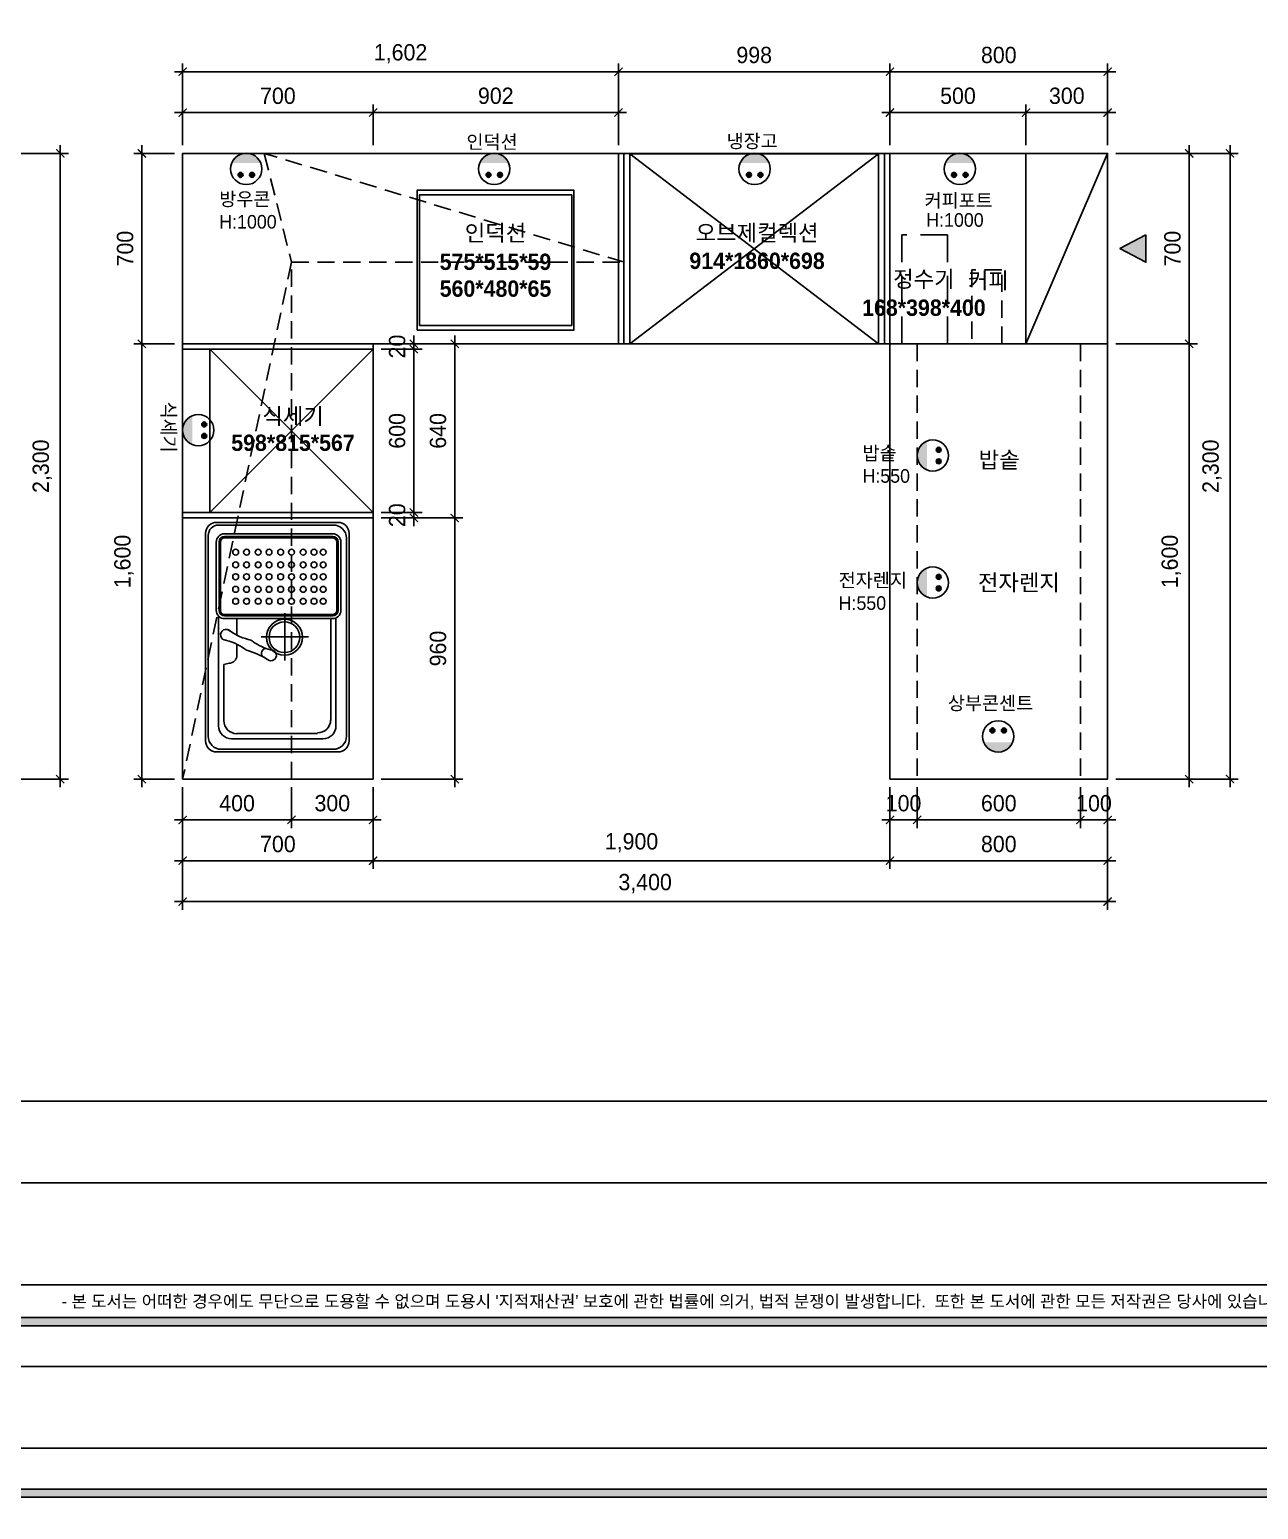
# Model space of a CAD drawing. Header units: millimetres. Extents: x 261942 to 379971, y 117646 to 213875.
# Drawn here: x 344790 to 349307, y 163471 to 168910 of the extents above; entities that cross this region are included whole.
import ezdxf
from ezdxf.enums import TextEntityAlignment as Align

# ---------------------------------------------------------------- set-up
doc = ezdxf.new("R2010")
doc.units = ezdxf.units.MM
doc.header["$LTSCALE"] = 100
doc.header["$PDMODE"] = 3
doc.linetypes.add('DASHEDX2', pattern=[1.5, 1, -0.5])
doc.linetypes.add('HIDDEN', pattern=[9.525, 6.35, -3.175])
doc.layers.get('DEFPOINTS').update_dxf_attribs({"color": 248})
for name, color, linetype in [('0-SHEET', 7, 'Continuous'), ('04_FUR', 6, 'Continuous'), ('06-FUR', 6, 'Continuous'), ('07-DIM', 5, 'Continuous'), ('CO-FURB-DN', 9, 'Continuous'), ('F-SYM', 7, 'Continuous'), ('FORM(YOURNAME)-11', 1, 'Continuous'), ('RC-LIGHT', 7, 'Continuous'), ('설비', 7, 'Continuous')]:
    doc.layers.add(name, color=color, linetype=linetype)
doc.styles.add('HY 울릉도 L', font='')
doc.styles.add('YOURNAME', font='HY울릉도M.TTF')
doc.styles.add('넥슨고딕', font='NEXONLv1GothicBold.ttf')
doc.styles.add('코레일둥고', font='Korail_Round_Gothic_Medium.ttf')
doc.styles.get('HY 울릉도 L').set_extended_font_data('HY울릉도L')
doc.dimstyles.new('30', dxfattribs={"dimscale": 30, "dimtxt": 2, "dimasz": 1, "dimexe": 1, "dimexo": 1, "dimgap": 1, "dimtad": 1, "dimdec": 0, "dimrnd": 0.05, "dimdsep": 46, "dimlunit": 6, "dimtxsty": 'HY 울릉도 L', "dimblk": 'ARCHTICK', "dimcen": 2.5, "dimdle": 1, "dimclrd": 133, "dimclre": 133, "dimclrt": 30, "dimadec": 0, "dimazin": 0, "dimtfac": 1, "dimtdec": 0, "dimtix": 1, "dimtmove": 2, "dimatfit": 3, "dimldrblk": 'ARCHTICK', "dimfxl": 0, "dimlwd": -1, "dimlwe": -1, "dimarcsym": 0})

# ---------------------------------------------------------------- blocks, each defined once
blk = doc.blocks.new('FB-022')
at = {"layer": 'CO-FURB-DN', "color": 251}
for p, q in [((370.5, 513), (-361, 513)), ((-408.5, 465.5), (-408.5, 57)), ((76.4, 475), (-323, 475)), ((-99.8, 456), (-304, 456)), ((-99.8, 456), (-95, 437)), ((67.4, 453.5), (67.4, 59.5)), ((77.4, 453.5), (77.4, 59.5)), ((82.4, 453.5), (82.4, 59.5)), ((346.5, 483.5), (97.4, 483.5)), ((346.5, 473.5), (97.4, 473.5)), ((346.5, 468.5), (97.4, 468.5)), ((361.5, 59.5), (361.5, 453.5)), ((366.5, 59.5), (366.5, 453.5)), ((376.5, 59.5), (376.5, 453.5)), ((408.5, 57), (408.5, 475)), ((-370.5, 427.5), (-370.5, 95)), ((-350.7, 409), (-350.7, 114.5)), ((-66.5, 408.5), (-25.7, 408.5)), ((6.7, 408.5), (67.4, 408.5)), ((1.8, 320.6), (1.8, 148.2)), ((88, 234.4), (-84.4, 234.4)), ((-304, 66.5), (67.4, 66.5)), ((-361, 9.5), (361, 9.5)), ((-323, 47.5), (69.9, 47.5)), ((97.4, 44.5), (346.5, 44.5)), ((97.4, 39.5), (346.5, 39.5)), ((97.4, 29.5), (346.5, 29.5))]:
    blk.add_line(p, q, dxfattribs=at)
at = {"layer": 'CO-FURB-DN'}
blk.add_lwpolyline([(-378, 0), (378, 0, 0.414214), (418, 40), (418, 482.5, 0.414214), (378, 522.5), (-378, 522.5, 0.414214), (-418, 482.5), (-418, 40, 0.414214)], format="xyb", close=True, dxfattribs=at)
at = {"layer": 'CO-FURB-DN', "color": 251}
for centre, radius in [((130.7, 412.8), 10.7), ((130.7, 373.1), 10.7), ((174.1, 412.8), 10.7), ((174.1, 373.1), 10.7), ((220.1, 412.8), 10.7), ((220.1, 373.1), 10.7), ((263.5, 412.8), 10.7), ((263.5, 373.1), 10.7), ((309.5, 412.8), 10.7), ((309.5, 373.1), 10.7), ((130.7, 331), 10.7), ((174.1, 331), 10.7), ((220.1, 331), 10.7), ((263.5, 331), 10.7), ((309.5, 331), 10.7), ((-0.1, 235.3), 65.6), ((-0.1, 235.3), 56.1), ((130.7, 291.3), 10.7), ((174.1, 291.3), 10.7), ((220.1, 291.3), 10.7), ((263.5, 291.3), 10.7), ((309.5, 291.3), 10.7), ((130.7, 249.1), 10.7), ((130.7, 209.4), 10.7), ((174.1, 249.1), 10.7), ((174.1, 209.4), 10.7), ((220.1, 249.1), 10.7), ((220.1, 209.4), 10.7), ((263.5, 249.1), 10.7), ((263.5, 209.4), 10.7), ((309.5, 249.1), 10.7), ((309.5, 209.4), 10.7), ((130.7, 167.2), 10.7), ((174.1, 167.2), 10.7), ((220.1, 167.2), 10.7), ((263.5, 167.2), 10.7), ((309.5, 167.2), 10.7), ((130.7, 127.5), 10.7), ((174.1, 127.5), 10.7), ((220.1, 127.5), 10.7), ((263.5, 127.5), 10.7), ((309.5, 127.5), 10.7), ((130.7, 94), 10.7), ((174.1, 94), 10.7), ((220.1, 94), 10.7), ((263.5, 94), 10.7), ((309.5, 94), 10.7)]:
    blk.add_circle(centre, radius, dxfattribs=at)
for centre, radius, start, end in [((-361, 465.5), 47.5, 90, 180), ((370.5, 475), 38, 0, 90), ((-323, 427.5), 47.5, 90, 180), ((-304, 408.5), 47.5, 90, 180), ((-66.5, 437), 28.5, 180, 270), ((-191.5, 490.3), 185.1, 323.5863, 349.4447), ((8.7, 448.1), 20, 310.6945, 180.7549), ((172.2, 325.1), 185.1, 141.4118, 166.8606), ((97.4, 453.5), 30, 90, 180), ((97.4, 453.5), 20, 90, 180), ((97.4, 453.5), 15, 90, 180), ((346.5, 453.5), 30, 0, 90), ((346.5, 453.5), 20, 0, 90), ((346.5, 453.5), 15, 0, 90), ((-2.3, 350.7), 50, 143.5863, 163.4491), ((66.5, 437), 28.5, 270, 271.7483), ((-309.2, 441.9), 270.1, 325.9944, 343.4491), ((132.7, 239.2), 185.1, 143.6787, 165.202), ((-56.8, 378.5), 50, 323.6787, 346.8606), ((-66.2, 284.6), 20, 161.8768, 5.5388), ((-59.8, 298.7), 20, 16.6147, 121.8543), ((-301.3, 114.5), 47.5, 180, 270), ((-361, 57), 47.5, 180, 270), ((-323, 95), 47.5, 180, 270), ((97.4, 59.5), 30, 180, 270), ((97.4, 59.5), 20, 180, 270), ((97.4, 59.5), 15, 180, 270), ((346.5, 59.5), 30, 270, 0), ((346.5, 59.5), 20, 270, 0), ((346.5, 59.5), 15, 270, 0), ((361, 57), 47.5, 270, 0)]:
    blk.add_arc(centre, radius, start, end, dxfattribs=at)
blk = doc.blocks.new('FORM-PLAN')
at = {"layer": 'FORM(YOURNAME)-11'}
h = blk.add_hatch(color=256, dxfattribs=at)
h.dxf.hatch_style = 1
h.paths.add_polyline_path([(-71444, 55115), (10556, 55115), (10556, 54915), (-71444, 54915)])
h.paths.add_polyline_path([(-71444, -2085), (10556, -2085), (10556, -2285), (-71444, -2285)])
at = {"layer": 'DEFPOINTS', "color": 158}
blk.add_line((1346, -1285), (-71444, -1285), dxfattribs=at)
for points in [[(-71444, -2285), (10556, -2285), (10556, 55115), (-71444, 55115)], [(-69444, 53115), (-64, 53115), (-64, 1215), (-69444, 1215)]]:
    blk.add_lwpolyline(points, close=True, dxfattribs=at)
at = {"layer": 'FORM(YOURNAME)-11', "color": 250}
blk.add_lwpolyline([(-72444, -3285), (11556, -3285), (11556, 56115), (-72444, 56115)], close=True, dxfattribs=at)
at = {"layer": 'FORM(YOURNAME)-11'}
for points in [[(-71444, 55115), (10556, 55115), (10556, 54915), (-71444, 54915)], [(-71444, -2085), (10556, -2085), (10556, -2285), (-71444, -2285)]]:
    blk.add_lwpolyline(points, close=True, dxfattribs=at)
at = {"layer": 'FORM(YOURNAME)-11', "color": 1, "style": 'YOURNAME'}
blk.add_text("- 본 도서는 어떠한 경우에도 무단으로 도용할 수 없으며 도용시 '지적재산권' 보호에 관한 법률에 의거, 법적 분쟁이 발생합니다.  또한 본 도서에 관한 모든 저작권은 당사에 있습니다. -", height=300, dxfattribs=at).set_placement((-32990, -1685), align=Align.MIDDLE_CENTER)
at = {"layer": 'FORM(YOURNAME)-11', "color": 3, "style": 'YOURNAME'}
for tag, height, p in [('1', 450, (9905, 18188)), ('2', 450, (9905, 17544)), ('3', 450, (9905, 16257)), ('4', 450, (9905, 14326)), ('5', 515, (9905, 12009)), ('6', 515, (9905, 9757)), ('7', 515, (9905, 7504)), ('8', 515, (9905, 5252)), ('9', 515, (9905, 2999)), ('10', 515, (5655, 811)), ('11', 515, (9905, 747)), ('12', 515, (5655, -1441)), ('13', 515, (9905, -1441))]:
    blk.add_attdef(tag, text='', height=height, dxfattribs=at).set_placement(p, align=Align.MIDDLE_RIGHT)
blk = doc.blocks.new('*U590')
at = {"layer": 'F-SYM', "xscale": 0.15, "yscale": 0.15, "zscale": 0.15}
blk.add_blockref('FORM-PLAN', (352137.4, 164489.1), dxfattribs=at)
blk = doc.blocks.new('_ArchTick')
at = {"color": 0, "linetype": 'ByBlock', "const_width": 0.15}
blk.add_lwpolyline([(-0.5, -0.5), (0.5, 0.5)], dxfattribs=at)
blk = doc.blocks.new('*D408')
at = {"layer": '07-DIM', "color": 133}
for p, q in [((344483.1, 168455.5), (344933.1, 168455.5)), ((344903.1, 168485.5), (344903.1, 166125.5)), ((344483.1, 166155.5), (344933.1, 166155.5))]:
    blk.add_line(p, q, dxfattribs=at)
at = {"layer": 'DEFPOINTS', "color": 0}
for p in [(344453.1, 168455.5), (344453.1, 166155.5), (344903.1, 166155.5)]:
    blk.add_point(p, dxfattribs=at)
at = {"layer": '07-DIM', "color": 133, "xscale": 30, "yscale": 30, "zscale": 30}
for p, rotation in [((344903.1, 168455.5), 90), ((344903.1, 166155.5), 270)]:
    blk.add_blockref('_ArchTick', p, dxfattribs=dict(at, rotation=rotation))
at = {"layer": '07-DIM', "color": 30, "insert": (344837.1, 167305.5), "char_height": 60, "attachment_point": 5, "rotation": 90, "style": 'HY 울릉도 L'}
blk.add_mtext('2,300', dxfattribs=at)
blk = doc.blocks.new('*D411')
at = {"layer": '07-DIM', "color": 133}
for p, q in [((347953.1, 168485.5), (347953.1, 168785.5)), ((348753.1, 168485.5), (348753.1, 168785.5)), ((348783.1, 168755.5), (347923.1, 168755.5))]:
    blk.add_line(p, q, dxfattribs=at)
at = {"layer": 'DEFPOINTS', "color": 0}
for p in [(347953.1, 168755.5), (347953.1, 168455.5), (348753.1, 168455.5)]:
    blk.add_point(p, dxfattribs=at)
at = {"layer": '07-DIM', "color": 133, "xscale": 30, "yscale": 30, "zscale": 30, "rotation": 180}
blk.add_blockref('_ArchTick', (347953.1, 168755.5), dxfattribs=at)
at = {"layer": '07-DIM', "color": 133, "xscale": 30, "yscale": 30, "zscale": 30}
blk.add_blockref('_ArchTick', (348753.1, 168755.5), dxfattribs=at)
at = {"layer": '07-DIM', "color": 30, "insert": (348353.1, 168816.8), "char_height": 60, "attachment_point": 5, "style": 'HY 울릉도 L'}
blk.add_mtext('800', dxfattribs=at)
blk = doc.blocks.new('*D412')
at = {"layer": '07-DIM', "color": 133}
for p, q in [((346955.1, 168485.5), (346955.1, 168785.5)), ((347953.1, 168485.5), (347953.1, 168785.5)), ((347983.1, 168755.5), (346925.1, 168755.5))]:
    blk.add_line(p, q, dxfattribs=at)
at = {"layer": 'DEFPOINTS', "color": 0}
for p in [(346955.1, 168755.5), (346955.1, 168455.5), (347953.1, 168455.5)]:
    blk.add_point(p, dxfattribs=at)
at = {"layer": '07-DIM', "color": 133, "xscale": 30, "yscale": 30, "zscale": 30, "rotation": 180}
blk.add_blockref('_ArchTick', (346955.1, 168755.5), dxfattribs=at)
at = {"layer": '07-DIM', "color": 133, "xscale": 30, "yscale": 30, "zscale": 30}
blk.add_blockref('_ArchTick', (347953.1, 168755.5), dxfattribs=at)
at = {"layer": '07-DIM', "color": 30, "insert": (347454.1, 168816.8), "char_height": 60, "attachment_point": 5, "style": 'HY 울릉도 L'}
blk.add_mtext('998', dxfattribs=at)
blk = doc.blocks.new('*D413')
at = {"layer": '07-DIM', "color": 133}
for p, q in [((345353.1, 168485.5), (345353.1, 168785.5)), ((346955.1, 168485.5), (346955.1, 168785.5)), ((346985.1, 168755.5), (345323.1, 168755.5))]:
    blk.add_line(p, q, dxfattribs=at)
at = {"layer": 'DEFPOINTS', "color": 0}
for p in [(345353.1, 168755.5), (345353.1, 168455.5), (346955.1, 168455.5)]:
    blk.add_point(p, dxfattribs=at)
at = {"layer": '07-DIM', "color": 133, "xscale": 30, "yscale": 30, "zscale": 30, "rotation": 180}
blk.add_blockref('_ArchTick', (345353.1, 168755.5), dxfattribs=at)
at = {"layer": '07-DIM', "color": 133, "xscale": 30, "yscale": 30, "zscale": 30}
blk.add_blockref('_ArchTick', (346955.1, 168755.5), dxfattribs=at)
at = {"layer": '07-DIM', "color": 30, "insert": (346154.1, 168821.4), "char_height": 60, "attachment_point": 5, "style": 'HY 울릉도 L'}
blk.add_mtext('1,602', dxfattribs=at)
blk = doc.blocks.new('*D414')
at = {"layer": '07-DIM', "color": 133}
for p, q in [((345353.1, 168485.5), (345353.1, 168635.5)), ((346053.1, 168485.5), (346053.1, 168635.5)), ((345323.1, 168605.5), (346083.1, 168605.5))]:
    blk.add_line(p, q, dxfattribs=at)
at = {"layer": 'DEFPOINTS', "color": 0}
for p in [(346053.1, 168605.5), (345353.1, 168455.5), (346053.1, 168455.5)]:
    blk.add_point(p, dxfattribs=at)
at = {"layer": '07-DIM', "color": 133, "xscale": 30, "yscale": 30, "zscale": 30, "rotation": 180}
blk.add_blockref('_ArchTick', (345353.1, 168605.5), dxfattribs=at)
at = {"layer": '07-DIM', "color": 133, "xscale": 30, "yscale": 30, "zscale": 30}
blk.add_blockref('_ArchTick', (346053.1, 168605.5), dxfattribs=at)
at = {"layer": '07-DIM', "color": 30, "insert": (345703.1, 168666.7), "char_height": 60, "attachment_point": 5, "style": 'HY 울릉도 L'}
blk.add_mtext('700', dxfattribs=at)
blk = doc.blocks.new('*D415')
at = {"layer": '07-DIM', "color": 133}
for p, q in [((346053.1, 168485.5), (346053.1, 168635.5)), ((346955.1, 168485.5), (346955.1, 168635.5)), ((346023.1, 168605.5), (346985.1, 168605.5))]:
    blk.add_line(p, q, dxfattribs=at)
at = {"layer": 'DEFPOINTS', "color": 0}
for p in [(346955.1, 168605.5), (346053.1, 168455.5), (346955.1, 168455.5)]:
    blk.add_point(p, dxfattribs=at)
at = {"layer": '07-DIM', "color": 133, "xscale": 30, "yscale": 30, "zscale": 30, "rotation": 180}
blk.add_blockref('_ArchTick', (346053.1, 168605.5), dxfattribs=at)
at = {"layer": '07-DIM', "color": 133, "xscale": 30, "yscale": 30, "zscale": 30}
blk.add_blockref('_ArchTick', (346955.1, 168605.5), dxfattribs=at)
at = {"layer": '07-DIM', "color": 30, "insert": (346504.1, 168666.8), "char_height": 60, "attachment_point": 5, "style": 'HY 울릉도 L'}
blk.add_mtext('902', dxfattribs=at)
blk = doc.blocks.new('*D416')
at = {"layer": '07-DIM', "color": 133}
for p, q in [((348453.1, 168485.5), (348453.1, 168635.5)), ((348753.1, 168485.5), (348753.1, 168635.5)), ((348423.1, 168605.5), (348783.1, 168605.5))]:
    blk.add_line(p, q, dxfattribs=at)
at = {"layer": 'DEFPOINTS', "color": 0}
for p in [(348753.1, 168605.5), (348453.1, 168455.5), (348753.1, 168455.5)]:
    blk.add_point(p, dxfattribs=at)
at = {"layer": '07-DIM', "color": 133, "xscale": 30, "yscale": 30, "zscale": 30, "rotation": 180}
blk.add_blockref('_ArchTick', (348453.1, 168605.5), dxfattribs=at)
at = {"layer": '07-DIM', "color": 133, "xscale": 30, "yscale": 30, "zscale": 30}
blk.add_blockref('_ArchTick', (348753.1, 168605.5), dxfattribs=at)
at = {"layer": '07-DIM', "color": 30, "insert": (348603.1, 168666.8), "char_height": 60, "attachment_point": 5, "style": 'HY 울릉도 L'}
blk.add_mtext('300', dxfattribs=at)
blk = doc.blocks.new('*D417')
at = {"layer": '07-DIM', "color": 133}
for p, q in [((347953.1, 168485.5), (347953.1, 168635.5)), ((348453.1, 168485.5), (348453.1, 168635.5)), ((348483.1, 168605.5), (347923.1, 168605.5))]:
    blk.add_line(p, q, dxfattribs=at)
at = {"layer": 'DEFPOINTS', "color": 0}
for p in [(347953.1, 168605.5), (347953.1, 168455.5), (348453.1, 168455.5)]:
    blk.add_point(p, dxfattribs=at)
at = {"layer": '07-DIM', "color": 133, "xscale": 30, "yscale": 30, "zscale": 30, "rotation": 180}
blk.add_blockref('_ArchTick', (347953.1, 168605.5), dxfattribs=at)
at = {"layer": '07-DIM', "color": 133, "xscale": 30, "yscale": 30, "zscale": 30}
blk.add_blockref('_ArchTick', (348453.1, 168605.5), dxfattribs=at)
at = {"layer": '07-DIM', "color": 30, "insert": (348203.1, 168666.8), "char_height": 60, "attachment_point": 5, "style": 'HY 울릉도 L'}
blk.add_mtext('500', dxfattribs=at)
blk = doc.blocks.new('*D418')
at = {"layer": '07-DIM', "color": 133}
for p, q in [((348783.1, 168455.5), (349083.1, 168455.5)), ((349053.1, 168485.5), (349053.1, 167725.5)), ((348783.1, 167755.5), (349083.1, 167755.5))]:
    blk.add_line(p, q, dxfattribs=at)
at = {"layer": 'DEFPOINTS', "color": 0}
for p in [(348753.1, 168455.5), (348753.1, 167755.5), (349053.1, 167755.5)]:
    blk.add_point(p, dxfattribs=at)
at = {"layer": '07-DIM', "color": 133, "xscale": 30, "yscale": 30, "zscale": 30}
for p, rotation in [((349053.1, 168455.5), 90), ((349053.1, 167755.5), 270)]:
    blk.add_blockref('_ArchTick', p, dxfattribs=dict(at, rotation=rotation))
at = {"layer": '07-DIM', "color": 30, "insert": (348991.8, 168105.5), "char_height": 60, "attachment_point": 5, "rotation": 90, "style": 'HY 울릉도 L'}
blk.add_mtext('700', dxfattribs=at)
blk = doc.blocks.new('*D419')
at = {"layer": '07-DIM', "color": 133}
for p, q in [((348783.1, 167755.5), (349083.1, 167755.5)), ((349053.1, 167785.5), (349053.1, 166125.5)), ((348783.1, 166155.5), (349083.1, 166155.5))]:
    blk.add_line(p, q, dxfattribs=at)
at = {"layer": 'DEFPOINTS', "color": 0}
for p in [(348753.1, 167755.5), (348753.1, 166155.5), (349053.1, 166155.5)]:
    blk.add_point(p, dxfattribs=at)
at = {"layer": '07-DIM', "color": 133, "xscale": 30, "yscale": 30, "zscale": 30}
for p, rotation in [((349053.1, 167755.5), 90), ((349053.1, 166155.5), 270)]:
    blk.add_blockref('_ArchTick', p, dxfattribs=dict(at, rotation=rotation))
at = {"layer": '07-DIM', "color": 30, "insert": (348987.1, 166955.5), "char_height": 60, "attachment_point": 5, "rotation": 90, "style": 'HY 울릉도 L'}
blk.add_mtext('1,600', dxfattribs=at)
blk = doc.blocks.new('*D420')
at = {"layer": '07-DIM', "color": 133}
for p, q in [((348783.1, 168455.5), (349233.1, 168455.5)), ((349203.1, 166125.5), (349203.1, 168485.5)), ((348783.1, 166155.5), (349233.1, 166155.5))]:
    blk.add_line(p, q, dxfattribs=at)
at = {"layer": 'DEFPOINTS', "color": 0}
for p in [(348753.1, 168455.5), (349203.1, 168455.5), (348753.1, 166155.5)]:
    blk.add_point(p, dxfattribs=at)
at = {"layer": '07-DIM', "color": 133, "xscale": 30, "yscale": 30, "zscale": 30}
for p, rotation in [((349203.1, 168455.5), 90), ((349203.1, 166155.5), 270)]:
    blk.add_blockref('_ArchTick', p, dxfattribs=dict(at, rotation=rotation))
at = {"layer": '07-DIM', "color": 30, "insert": (349137.1, 167305.5), "char_height": 60, "attachment_point": 5, "rotation": 90, "style": 'HY 울릉도 L'}
blk.add_mtext('2,300', dxfattribs=at)
blk = doc.blocks.new('*D436')
at = {"layer": '07-DIM', "color": 133}
for p, q in [((345323.1, 168455.5), (345173.1, 168455.5)), ((345203.1, 168485.5), (345203.1, 167725.5)), ((345323.1, 167755.5), (345173.1, 167755.5))]:
    blk.add_line(p, q, dxfattribs=at)
at = {"layer": 'DEFPOINTS', "color": 0}
for p in [(345353.1, 168455.5), (345203.1, 167755.5), (345353.1, 167755.5)]:
    blk.add_point(p, dxfattribs=at)
at = {"layer": '07-DIM', "color": 133, "xscale": 30, "yscale": 30, "zscale": 30}
for p, rotation in [((345203.1, 168455.5), 90), ((345203.1, 167755.5), 270)]:
    blk.add_blockref('_ArchTick', p, dxfattribs=dict(at, rotation=rotation))
at = {"layer": '07-DIM', "color": 30, "insert": (345141.8, 168105.5), "char_height": 60, "attachment_point": 5, "rotation": 90, "style": 'HY 울릉도 L'}
blk.add_mtext('700', dxfattribs=at)
blk = doc.blocks.new('*D437')
at = {"layer": '07-DIM', "color": 133}
for p, q in [((345323.1, 167755.5), (345173.1, 167755.5)), ((345203.1, 167785.5), (345203.1, 166125.5)), ((345323.1, 166155.5), (345173.1, 166155.5))]:
    blk.add_line(p, q, dxfattribs=at)
at = {"layer": 'DEFPOINTS', "color": 0}
for p in [(345353.1, 167755.5), (345203.1, 166155.5), (345353.1, 166155.5)]:
    blk.add_point(p, dxfattribs=at)
at = {"layer": '07-DIM', "color": 133, "xscale": 30, "yscale": 30, "zscale": 30}
for p, rotation in [((345203.1, 167755.5), 90), ((345203.1, 166155.5), 270)]:
    blk.add_blockref('_ArchTick', p, dxfattribs=dict(at, rotation=rotation))
at = {"layer": '07-DIM', "color": 30, "insert": (345137.1, 166955.5), "char_height": 60, "attachment_point": 5, "rotation": 90, "style": 'HY 울릉도 L'}
blk.add_mtext('1,600', dxfattribs=at)
blk = doc.blocks.new('*D438')
at = {"layer": '07-DIM', "color": 133}
for p, q in [((346083.1, 167755.5), (346233.1, 167755.5)), ((346203.1, 167755.5), (346203.1, 167785.5)), ((346203.1, 167755.5), (346203.1, 167735.5)), ((346083.1, 167735.5), (346233.1, 167735.5)), ((346203.1, 167735.5), (346203.1, 167705.5))]:
    blk.add_line(p, q, dxfattribs=at)
at = {"layer": 'DEFPOINTS', "color": 0}
for p in [(346053.1, 167755.5), (346053.1, 167735.5), (346203.1, 167735.5)]:
    blk.add_point(p, dxfattribs=at)
at = {"layer": '07-DIM', "color": 133, "xscale": 30, "yscale": 30, "zscale": 30}
for p, rotation in [((346203.1, 167755.5), 270), ((346203.1, 167735.5), 90)]:
    blk.add_blockref('_ArchTick', p, dxfattribs=dict(at, rotation=rotation))
at = {"layer": '07-DIM', "color": 30, "insert": (346141.8, 167745.5), "char_height": 60, "attachment_point": 5, "rotation": 90, "style": 'HY 울릉도 L'}
blk.add_mtext('20', dxfattribs=at)
blk = doc.blocks.new('*D439')
at = {"layer": '07-DIM', "color": 133}
for p, q in [((346203.1, 167765.5), (346203.1, 167105.5)), ((346083.1, 167735.5), (346233.1, 167735.5)), ((346083.1, 167135.5), (346233.1, 167135.5))]:
    blk.add_line(p, q, dxfattribs=at)
at = {"layer": 'DEFPOINTS', "color": 0}
for p in [(346053.1, 167735.5), (346053.1, 167135.5), (346203.1, 167135.5)]:
    blk.add_point(p, dxfattribs=at)
at = {"layer": '07-DIM', "color": 133, "xscale": 30, "yscale": 30, "zscale": 30}
for p, rotation in [((346203.1, 167735.5), 90), ((346203.1, 167135.5), 270)]:
    blk.add_blockref('_ArchTick', p, dxfattribs=dict(at, rotation=rotation))
at = {"layer": '07-DIM', "color": 30, "insert": (346141.8, 167435.5), "char_height": 60, "attachment_point": 5, "rotation": 90, "style": 'HY 울릉도 L'}
blk.add_mtext('600', dxfattribs=at)
blk = doc.blocks.new('*D440')
at = {"layer": '07-DIM', "color": 133}
for p, q in [((346203.1, 167135.5), (346203.1, 167165.5)), ((346083.1, 167135.5), (346233.1, 167135.5)), ((346083.1, 167115.5), (346233.1, 167115.5)), ((346203.1, 167135.5), (346203.1, 167115.5)), ((346203.1, 167115.5), (346203.1, 167085.5))]:
    blk.add_line(p, q, dxfattribs=at)
at = {"layer": 'DEFPOINTS', "color": 0}
for p in [(346053.1, 167135.5), (346053.1, 167115.5), (346203.1, 167115.5)]:
    blk.add_point(p, dxfattribs=at)
at = {"layer": '07-DIM', "color": 133, "xscale": 30, "yscale": 30, "zscale": 30}
for p, rotation in [((346203.1, 167135.5), 270), ((346203.1, 167115.5), 90)]:
    blk.add_blockref('_ArchTick', p, dxfattribs=dict(at, rotation=rotation))
at = {"layer": '07-DIM', "color": 30, "insert": (346141.8, 167125.5), "char_height": 60, "attachment_point": 5, "rotation": 90, "style": 'HY 울릉도 L'}
blk.add_mtext('20', dxfattribs=at)
blk = doc.blocks.new('*D441')
at = {"layer": '07-DIM', "color": 133}
for p, q in [((346083.1, 167755.5), (346383.1, 167755.5)), ((346353.1, 167085.5), (346353.1, 167785.5)), ((346083.1, 167115.5), (346383.1, 167115.5))]:
    blk.add_line(p, q, dxfattribs=at)
at = {"layer": 'DEFPOINTS', "color": 0}
for p in [(346053.1, 167755.5), (346353.1, 167755.5), (346053.1, 167115.5)]:
    blk.add_point(p, dxfattribs=at)
at = {"layer": '07-DIM', "color": 133, "xscale": 30, "yscale": 30, "zscale": 30}
for p, rotation in [((346353.1, 167755.5), 90), ((346353.1, 167115.5), 270)]:
    blk.add_blockref('_ArchTick', p, dxfattribs=dict(at, rotation=rotation))
at = {"layer": '07-DIM', "color": 30, "insert": (346291.8, 167435.5), "char_height": 60, "attachment_point": 5, "rotation": 90, "style": 'HY 울릉도 L'}
blk.add_mtext('640', dxfattribs=at)
blk = doc.blocks.new('*D442')
at = {"layer": '07-DIM', "color": 133}
for p, q in [((346353.1, 167145.5), (346353.1, 166125.5)), ((346083.1, 167115.5), (346383.1, 167115.5)), ((346083.1, 166155.5), (346383.1, 166155.5))]:
    blk.add_line(p, q, dxfattribs=at)
at = {"layer": 'DEFPOINTS', "color": 0}
for p in [(346053.1, 167115.5), (346053.1, 166155.5), (346353.1, 166155.5)]:
    blk.add_point(p, dxfattribs=at)
at = {"layer": '07-DIM', "color": 133, "xscale": 30, "yscale": 30, "zscale": 30}
for p, rotation in [((346353.1, 167115.5), 90), ((346353.1, 166155.5), 270)]:
    blk.add_blockref('_ArchTick', p, dxfattribs=dict(at, rotation=rotation))
at = {"layer": '07-DIM', "color": 30, "insert": (346291.8, 166635.5), "char_height": 60, "attachment_point": 5, "rotation": 90, "style": 'HY 울릉도 L'}
blk.add_mtext('960', dxfattribs=at)
blk = doc.blocks.new('*D443')
at = {"layer": '07-DIM', "color": 133}
for p, q in [((345353.1, 166125.5), (345353.1, 165825.5)), ((346053.1, 166125.5), (346053.1, 165825.5)), ((345323.1, 165855.5), (346083.1, 165855.5))]:
    blk.add_line(p, q, dxfattribs=at)
at = {"layer": 'DEFPOINTS', "color": 0}
for p in [(345353.1, 166155.5), (346053.1, 166155.5), (346053.1, 165855.5)]:
    blk.add_point(p, dxfattribs=at)
at = {"layer": '07-DIM', "color": 133, "xscale": 30, "yscale": 30, "zscale": 30, "rotation": 180}
blk.add_blockref('_ArchTick', (345353.1, 165855.5), dxfattribs=at)
at = {"layer": '07-DIM', "color": 133, "xscale": 30, "yscale": 30, "zscale": 30}
blk.add_blockref('_ArchTick', (346053.1, 165855.5), dxfattribs=at)
at = {"layer": '07-DIM', "color": 30, "insert": (345703.1, 165916.7), "char_height": 60, "attachment_point": 5, "style": 'HY 울릉도 L'}
blk.add_mtext('700', dxfattribs=at)
blk = doc.blocks.new('*D444')
at = {"layer": '07-DIM', "color": 133}
for p, q in [((345353.1, 166125.5), (345353.1, 165975.5)), ((345753.1, 166125.5), (345753.1, 165975.5)), ((345323.1, 166005.5), (345783.1, 166005.5))]:
    blk.add_line(p, q, dxfattribs=at)
at = {"layer": 'DEFPOINTS', "color": 0}
for p in [(345353.1, 166155.5), (345753.1, 166155.5), (345753.1, 166005.5)]:
    blk.add_point(p, dxfattribs=at)
at = {"layer": '07-DIM', "color": 133, "xscale": 30, "yscale": 30, "zscale": 30, "rotation": 180}
blk.add_blockref('_ArchTick', (345353.1, 166005.5), dxfattribs=at)
at = {"layer": '07-DIM', "color": 133, "xscale": 30, "yscale": 30, "zscale": 30}
blk.add_blockref('_ArchTick', (345753.1, 166005.5), dxfattribs=at)
at = {"layer": '07-DIM', "color": 30, "insert": (345553.1, 166066.7), "char_height": 60, "attachment_point": 5, "style": 'HY 울릉도 L'}
blk.add_mtext('400', dxfattribs=at)
blk = doc.blocks.new('*D445')
at = {"layer": '07-DIM', "color": 133}
for p, q in [((345753.1, 166125.5), (345753.1, 165975.5)), ((346053.1, 166125.5), (346053.1, 165975.5)), ((345723.1, 166005.5), (346083.1, 166005.5))]:
    blk.add_line(p, q, dxfattribs=at)
at = {"layer": 'DEFPOINTS', "color": 0}
for p in [(345753.1, 166155.5), (346053.1, 166155.5), (346053.1, 166005.5)]:
    blk.add_point(p, dxfattribs=at)
at = {"layer": '07-DIM', "color": 133, "xscale": 30, "yscale": 30, "zscale": 30, "rotation": 180}
blk.add_blockref('_ArchTick', (345753.1, 166005.5), dxfattribs=at)
at = {"layer": '07-DIM', "color": 133, "xscale": 30, "yscale": 30, "zscale": 30}
blk.add_blockref('_ArchTick', (346053.1, 166005.5), dxfattribs=at)
at = {"layer": '07-DIM', "color": 30, "insert": (345903.1, 166066.8), "char_height": 60, "attachment_point": 5, "style": 'HY 울릉도 L'}
blk.add_mtext('300', dxfattribs=at)
blk = doc.blocks.new('*D446')
at = {"layer": '07-DIM', "color": 133}
for p, q in [((346053.1, 166125.5), (346053.1, 165825.5)), ((347953.1, 166125.5), (347953.1, 165825.5)), ((346023.1, 165855.5), (347983.1, 165855.5))]:
    blk.add_line(p, q, dxfattribs=at)
at = {"layer": 'DEFPOINTS', "color": 0}
for p in [(346053.1, 166155.5), (347953.1, 166155.5), (347953.1, 165855.5)]:
    blk.add_point(p, dxfattribs=at)
at = {"layer": '07-DIM', "color": 133, "xscale": 30, "yscale": 30, "zscale": 30, "rotation": 180}
blk.add_blockref('_ArchTick', (346053.1, 165855.5), dxfattribs=at)
at = {"layer": '07-DIM', "color": 133, "xscale": 30, "yscale": 30, "zscale": 30}
blk.add_blockref('_ArchTick', (347953.1, 165855.5), dxfattribs=at)
at = {"layer": '07-DIM', "color": 30, "insert": (347003.1, 165921.5), "char_height": 60, "attachment_point": 5, "style": 'HY 울릉도 L'}
blk.add_mtext('1,900', dxfattribs=at)
blk = doc.blocks.new('*D447')
at = {"layer": '07-DIM', "color": 133}
for p, q in [((345353.1, 166125.5), (345353.1, 165675.5)), ((348753.1, 166125.5), (348753.1, 165675.5)), ((345323.1, 165705.5), (348783.1, 165705.5))]:
    blk.add_line(p, q, dxfattribs=at)
at = {"layer": 'DEFPOINTS', "color": 0}
for p in [(345353.1, 166155.5), (348753.1, 166155.5), (348753.1, 165705.5)]:
    blk.add_point(p, dxfattribs=at)
at = {"layer": '07-DIM', "color": 133, "xscale": 30, "yscale": 30, "zscale": 30, "rotation": 180}
blk.add_blockref('_ArchTick', (345353.1, 165705.5), dxfattribs=at)
at = {"layer": '07-DIM', "color": 133, "xscale": 30, "yscale": 30, "zscale": 30}
blk.add_blockref('_ArchTick', (348753.1, 165705.5), dxfattribs=at)
at = {"layer": '07-DIM', "color": 30, "insert": (347053.1, 165771.5), "char_height": 60, "attachment_point": 5, "style": 'HY 울릉도 L'}
blk.add_mtext('3,400', dxfattribs=at)
blk = doc.blocks.new('*D448')
at = {"layer": '07-DIM', "color": 133}
for p, q in [((347953.1, 166125.5), (347953.1, 165825.5)), ((348753.1, 166125.5), (348753.1, 165825.5)), ((348783.1, 165855.5), (347923.1, 165855.5))]:
    blk.add_line(p, q, dxfattribs=at)
at = {"layer": 'DEFPOINTS', "color": 0}
for p in [(347953.1, 166155.5), (348753.1, 166155.5), (347953.1, 165855.5)]:
    blk.add_point(p, dxfattribs=at)
at = {"layer": '07-DIM', "color": 133, "xscale": 30, "yscale": 30, "zscale": 30, "rotation": 180}
blk.add_blockref('_ArchTick', (347953.1, 165855.5), dxfattribs=at)
at = {"layer": '07-DIM', "color": 133, "xscale": 30, "yscale": 30, "zscale": 30}
blk.add_blockref('_ArchTick', (348753.1, 165855.5), dxfattribs=at)
at = {"layer": '07-DIM', "color": 30, "insert": (348353.1, 165916.8), "char_height": 60, "attachment_point": 5, "style": 'HY 울릉도 L'}
blk.add_mtext('800', dxfattribs=at)
blk = doc.blocks.new('*D449')
at = {"layer": '07-DIM', "color": 133}
for p, q in [((347953.1, 166125.5), (347953.1, 165975.5)), ((348053.1, 166125.5), (348053.1, 165975.5)), ((347953.1, 166005.5), (347923.1, 166005.5)), ((347953.1, 166005.5), (348053.1, 166005.5)), ((348053.1, 166005.5), (348083.1, 166005.5))]:
    blk.add_line(p, q, dxfattribs=at)
at = {"layer": 'DEFPOINTS', "color": 0}
for p in [(347953.1, 166155.5), (348053.1, 166155.5), (348053.1, 166005.5)]:
    blk.add_point(p, dxfattribs=at)
at = {"layer": '07-DIM', "color": 133, "xscale": 30, "yscale": 30, "zscale": 30}
blk.add_blockref('_ArchTick', (347953.1, 166005.5), dxfattribs=at)
at = {"layer": '07-DIM', "color": 133, "xscale": 30, "yscale": 30, "zscale": 30, "rotation": 180}
blk.add_blockref('_ArchTick', (348053.1, 166005.5), dxfattribs=at)
at = {"layer": '07-DIM', "color": 30, "insert": (348003.1, 166066.7), "char_height": 60, "attachment_point": 5, "style": 'HY 울릉도 L'}
blk.add_mtext('100', dxfattribs=at)
blk = doc.blocks.new('*D450')
at = {"layer": '07-DIM', "color": 133}
for p, q in [((348053.1, 166125.5), (348053.1, 165975.5)), ((348653.1, 166125.5), (348653.1, 165975.5)), ((348023.1, 166005.5), (348683.1, 166005.5))]:
    blk.add_line(p, q, dxfattribs=at)
at = {"layer": 'DEFPOINTS', "color": 0}
for p in [(348053.1, 166155.5), (348653.1, 166155.5), (348653.1, 166005.5)]:
    blk.add_point(p, dxfattribs=at)
at = {"layer": '07-DIM', "color": 133, "xscale": 30, "yscale": 30, "zscale": 30, "rotation": 180}
blk.add_blockref('_ArchTick', (348053.1, 166005.5), dxfattribs=at)
at = {"layer": '07-DIM', "color": 133, "xscale": 30, "yscale": 30, "zscale": 30}
blk.add_blockref('_ArchTick', (348653.1, 166005.5), dxfattribs=at)
at = {"layer": '07-DIM', "color": 30, "insert": (348353.1, 166066.7), "char_height": 60, "attachment_point": 5, "style": 'HY 울릉도 L'}
blk.add_mtext('600', dxfattribs=at)
blk = doc.blocks.new('*D451')
at = {"layer": '07-DIM', "color": 133}
for p, q in [((348653.1, 166125.5), (348653.1, 165975.5)), ((348753.1, 166125.5), (348753.1, 165975.5)), ((348653.1, 166005.5), (348623.1, 166005.5)), ((348653.1, 166005.5), (348753.1, 166005.5)), ((348753.1, 166005.5), (348783.1, 166005.5))]:
    blk.add_line(p, q, dxfattribs=at)
at = {"layer": 'DEFPOINTS', "color": 0}
for p in [(348653.1, 166155.5), (348753.1, 166155.5), (348753.1, 166005.5)]:
    blk.add_point(p, dxfattribs=at)
at = {"layer": '07-DIM', "color": 133, "xscale": 30, "yscale": 30, "zscale": 30}
blk.add_blockref('_ArchTick', (348653.1, 166005.5), dxfattribs=at)
at = {"layer": '07-DIM', "color": 133, "xscale": 30, "yscale": 30, "zscale": 30, "rotation": 180}
blk.add_blockref('_ArchTick', (348753.1, 166005.5), dxfattribs=at)
at = {"layer": '07-DIM', "color": 30, "insert": (348703.1, 166066.7), "char_height": 60, "attachment_point": 5, "style": 'HY 울릉도 L'}
blk.add_mtext('100', dxfattribs=at)
blk = doc.blocks.new('*U592')
at = {"layer": 'F-SYM', "xscale": 0.15, "yscale": 0.15, "zscale": 0.15}
blk.add_blockref('FORM-PLAN', (352137.4, 155279.1), dxfattribs=at)
blk = doc.blocks.new('egoo')
at = {"layer": '설비'}
h = blk.add_hatch(color=140, dxfattribs=at)
edge = h.paths.add_edge_path()
edge.add_arc((1015645, 443434), 22.3, 0, 360)
h = blk.add_hatch(color=140, dxfattribs=at)
edge = h.paths.add_edge_path()
edge.add_arc((1015748, 443434), 22.3, 0, 360)
h = blk.add_hatch(color=140, dxfattribs=at)
edge = h.paths.add_edge_path()
edge.add_line((1015826, 443329), (1015567, 443329))
edge.add_ellipse((1015696, 443381), major_axis=(99, 99), ratio=1, start_angle=156.9578, end_angle=293.0422)
at = {"layer": '설비', "color": 140}
for centre, radius in [((1015696, 443381), 140), ((1015645, 443434), 22.3), ((1015748, 443434), 22.3)]:
    blk.add_circle(centre, radius, dxfattribs=at)

msp = doc.modelspace()

# ---------------------------------------------------------------- hatches: boundary and pattern name
at = {"layer": '06-FUR'}
h = msp.add_hatch(color=256, dxfattribs=at)
h.dxf.hatch_style = 1
h.paths.add_polyline_path([(348894.2, 168155.5), (348798.2, 168105.5), (348894.2, 168055.5)])

# ---------------------------------------------------------------- linework, layer by layer
at = {"layer": '0-SHEET'}
for p, q in [((341720.7, 164971.4), (352127.7, 164971.4)), ((341720.7, 164671.4), (352127.7, 164671.4))]:
    msp.add_line(p, q, dxfattribs=at)
at = {"layer": '04_FUR'}
for points in [[(346975.1, 168455.5), (346955.1, 168455.5), (346955.1, 167755.5), (346975.1, 167755.5)], [(347933.1, 168455.5), (347953.1, 168455.5), (347953.1, 167755.5), (347933.1, 167755.5)]]:
    msp.add_lwpolyline(points, close=True, dxfattribs=at)
at = {"layer": '06-FUR'}
for p, q in [((346997.1, 167755.5), (347911.1, 168453.5)), ((346997.1, 168453.5), (347911.1, 167755.5)), ((348453.1, 167755.5), (348453.1, 168455.5)), ((348453.1, 167755.5), (348753.1, 168455.5)), ((345353.1, 167755.5), (346053.1, 167755.5)), ((347953.1, 167755.5), (348753.1, 167755.5)), ((345353.1, 167735.5), (346053.1, 167735.5)), ((345453.1, 167135.5), (346053.1, 167735.5)), ((345453.1, 167735.5), (346053.1, 167135.5)), ((345353.1, 167135.5), (346053.1, 167135.5)), ((345353.1, 167135.5), (346053.1, 167135.5)), ((345353.1, 167115.5), (346053.1, 167115.5))]:
    msp.add_line(p, q, dxfattribs=at)
at = {"layer": '06-FUR', "color": 8, "linetype": 'HIDDEN', "ltscale": 0.1}
for p, q in [((348053.1, 167755.5), (348053.1, 166155.5)), ((348653.1, 167755.5), (348653.1, 166155.5))]:
    msp.add_line(p, q, dxfattribs=at)
at = {"layer": '06-FUR'}
for points in [[(345353.1, 166155.5), (345353.1, 168455.5), (348753.1, 168455.5), (348753.1, 166155.5), (347953.1, 166155.5), (347953.1, 167755.5), (346053.1, 167755.5), (346053.1, 166155.5), (345353.1, 166155.5)], [(348894.2, 168155.5), (348798.2, 168105.5), (348894.2, 168055.5), (348894.2, 168155.5)]]:
    msp.add_lwpolyline(points, dxfattribs=at)
at = {"layer": '06-FUR', "color": 8, "linetype": 'HIDDEN', "ltscale": 0.1}
msp.add_lwpolyline([(345753.1, 166155.5), (345753.1, 168055.5), (346977.1, 168055.5), (345653.1, 168455.5), (345753.1, 168055.5), (345353.1, 166155.5)], dxfattribs=at)
at = {"layer": '06-FUR'}
for points in [[(346997.1, 167755.5), (347911.1, 167755.5), (347911.1, 168453.5), (346997.1, 168453.5)], [(346215.6, 167805.5), (346790.6, 167805.5), (346790.6, 168320.5), (346215.6, 168320.5)], [(345453.1, 167135.5), (346053.1, 167135.5), (346053.1, 167735.5), (345453.1, 167735.5)]]:
    msp.add_lwpolyline(points, close=True, dxfattribs=at)
at = {"layer": '06-FUR', "color": 8, "linetype": 'DASHEDX2'}
msp.add_lwpolyline([(347997, 167755.5), (348165, 167755.5), (348165, 168155.5), (347997, 168155.5)], close=True, dxfattribs=at)
at = {"layer": '06-FUR', "color": 8, "linetype": 'HIDDEN', "ltscale": 0.1}
msp.add_lwpolyline([(348364.4, 167755.5), (348364.4, 168027.5), (348254.4, 168027.5), (348254.4, 167755.5)], close=True, dxfattribs=at)
at = {"layer": '07-DIM'}
msp.add_lwpolyline([(346223.1, 167823), (346783.1, 167823), (346783.1, 168303), (346223.1, 168303)], close=True, dxfattribs=at)

# ---------------------------------------------------------------- block references
at = {"color": 10}
for name in ['*U590', '*U592']:
    msp.add_blockref(name, (0, 0), dxfattribs=at)
at = {"layer": '06-FUR', "xscale": 1.009063619801352, "yscale": 1.009063619801352, "zscale": 1.009063619801352, "rotation": 90}
msp.add_blockref('FB-022', (345964.6, 166677.3), dxfattribs=at)
at = {"layer": '설비', "color": 253, "yscale": 0.4107142934647328, "zscale": 0.4107142934647328}
for p, xscale, rotation in [((-71574, 350501.2), -0.4107142934647328, 180), ((-70662.6, 350501.1), -0.4107142934647328, 180), ((-69705.2, 350501.1), -0.4107142934647328, 180), ((-68951.2, 350501.1), -0.4107142934647328, 180), ((163307.5, 584599.1), 0.4107142934647328, 270), ((166007.5, 584505.9), 0.4107142934647328, 270), ((166007.5, 584038.8), 0.4107142934647328, 270)]:
    msp.add_blockref('egoo', p, dxfattribs=dict(at, xscale=xscale, rotation=rotation))
at = {"layer": '설비', "color": 253, "xscale": -0.4107142934647328, "yscale": 0.4107142934647328, "zscale": 0.4107142934647328}
msp.add_blockref('egoo', (765512, -15790.2), dxfattribs=at)

# ---------------------------------------------------------------- texts
at = {"layer": '06-FUR', "color": 8, "linetype": 'DASHEDX2', "style": '넥슨고딕'}
for s, p in [('인덕션', (346503, 168133.2)), ('오브제컬렉션', (347464.5, 168133.7)), ('575*515*59', (346503, 168027)), ('914*1860*698', (347464.5, 168030.6)), ('정수기', (348077.9, 167963.6)), ('커피', (348314.8, 167957.9)), ('560*480*65', (346503, 167928.4)), ('168*398*400', (348077.9, 167858.3)), ('식세기', (345758.7, 167459.6)), ('598*815*567', (345758.7, 167361.8)), ('밥솥', (348354.7, 167299.1)), ('전자렌지', (348427, 166848))]:
    msp.add_text(s, height=60, dxfattribs=at).set_placement(p, align=Align.CENTER)
at = {"layer": 'RC-LIGHT', "color": 140, "style": '코레일둥고'}
for s, p in [('인덕션', (346396.3, 168522.5)), ('냉장고', (347352.5, 168525.7)), ('방우콘', (345487.7, 168312.6)), ('커피포트', (348079.9, 168307.3)), ('H:1000', (345487.7, 168229)), ('H:1000', (348086.6, 168235.8)), ('밥솥', (347852.2, 167378.6)), ('H:550', (347852.2, 167294.8)), ('전자렌지', (347764.5, 166911.5)), ('H:550', (347764.5, 166827.7)), ('상부콘센트', (348166, 166460))]:
    msp.add_text(s, height=50, dxfattribs=at).set_placement(p, align=Align.TOP_LEFT)
msp.add_text('식세기', height=50, rotation=270, dxfattribs=at).set_placement((345326.8, 167543.4), align=Align.TOP_LEFT)

# ---------------------------------------------------------------- dimensions: what is measured, and where the dimension line sits
at = {"layer": '07-DIM'}
for base, p1, p2, picture, middle in [((345353.1, 168755.5), (346955.1, 168455.5), (345353.1, 168455.5), '*D413', (346154.1, 168821.4)), ((346955.1, 168755.5), (347953.1, 168455.5), (346955.1, 168455.5), '*D412', (347454.1, 168816.8)), ((347953.1, 168755.5), (348753.1, 168455.5), (347953.1, 168455.5), '*D411', (348353.1, 168816.8)), ((346053.1, 168605.5), (345353.1, 168455.5), (346053.1, 168455.5), '*D414', (345703.1, 168666.7)), ((346955.1, 168605.5), (346053.1, 168455.5), (346955.1, 168455.5), '*D415', (346504.1, 168666.8)), ((347953.1, 168605.5), (348453.1, 168455.5), (347953.1, 168455.5), '*D417', (348203.1, 168666.8)), ((348753.1, 168605.5), (348453.1, 168455.5), (348753.1, 168455.5), '*D416', (348603.1, 168666.8)), ((346053.1, 165855.5), (345353.1, 166155.5), (346053.1, 166155.5), '*D443', (345703.1, 165916.7)), ((345753.1, 166005.5), (345353.1, 166155.5), (345753.1, 166155.5), '*D444', (345553.1, 166066.7)), ((348753.1, 165705.5), (345353.1, 166155.5), (348753.1, 166155.5), '*D447', (347053.1, 165771.5)), ((346053.1, 166005.5), (345753.1, 166155.5), (346053.1, 166155.5), '*D445', (345903.1, 166066.8)), ((347953.1, 165855.5), (346053.1, 166155.5), (347953.1, 166155.5), '*D446', (347003.1, 165921.5)), ((347953.1, 165855.5), (348753.1, 166155.5), (347953.1, 166155.5), '*D448', (348353.1, 165916.8)), ((348053.1, 166005.5), (347953.1, 166155.5), (348053.1, 166155.5), '*D449', (348003.1, 166066.7)), ((348653.1, 166005.5), (348053.1, 166155.5), (348653.1, 166155.5), '*D450', (348353.1, 166066.7)), ((348753.1, 166005.5), (348653.1, 166155.5), (348753.1, 166155.5), '*D451', (348703.1, 166066.7))]:
    dim = msp.add_linear_dim(base=base, p1=p1, p2=p2, dimstyle='30', dxfattribs=at)
    dim.commit()
    dim.dimension.update_dxf_attribs({"geometry": picture, "text_midpoint": middle})
for base, p1, p2, picture, middle in [((344903.1, 166155.5), (344453.1, 168455.5), (344453.1, 166155.5), '*D408', (344837.1, 167305.5)), ((345203.1, 167755.5), (345353.1, 168455.5), (345353.1, 167755.5), '*D436', (345141.8, 168105.5)), ((349053.1, 167755.5), (348753.1, 168455.5), (348753.1, 167755.5), '*D418', (348991.8, 168105.5)), ((349203.1, 168455.5), (348753.1, 166155.5), (348753.1, 168455.5), '*D420', (349137.1, 167305.5)), ((345203.1, 166155.5), (345353.1, 167755.5), (345353.1, 166155.5), '*D437', (345137.1, 166955.5)), ((346203.1, 167735.5), (346053.1, 167755.5), (346053.1, 167735.5), '*D438', (346141.8, 167745.5)), ((346353.1, 167755.5), (346053.1, 167115.5), (346053.1, 167755.5), '*D441', (346291.8, 167435.5)), ((346203.1, 167135.5), (346053.1, 167735.5), (346053.1, 167135.5), '*D439', (346141.8, 167435.5)), ((349053.1, 166155.5), (348753.1, 167755.5), (348753.1, 166155.5), '*D419', (348987.1, 166955.5)), ((346203.1, 167115.5), (346053.1, 167135.5), (346053.1, 167115.5), '*D440', (346141.8, 167125.5)), ((346353.1, 166155.5), (346053.1, 167115.5), (346053.1, 166155.5), '*D442', (346291.8, 166635.5))]:
    dim = msp.add_linear_dim(base=base, p1=p1, p2=p2, angle=90, dimstyle='30', dxfattribs=at)
    dim.commit()
    dim.dimension.update_dxf_attribs({"geometry": picture, "text_midpoint": middle})

doc.saveas('drawing.dxf')
